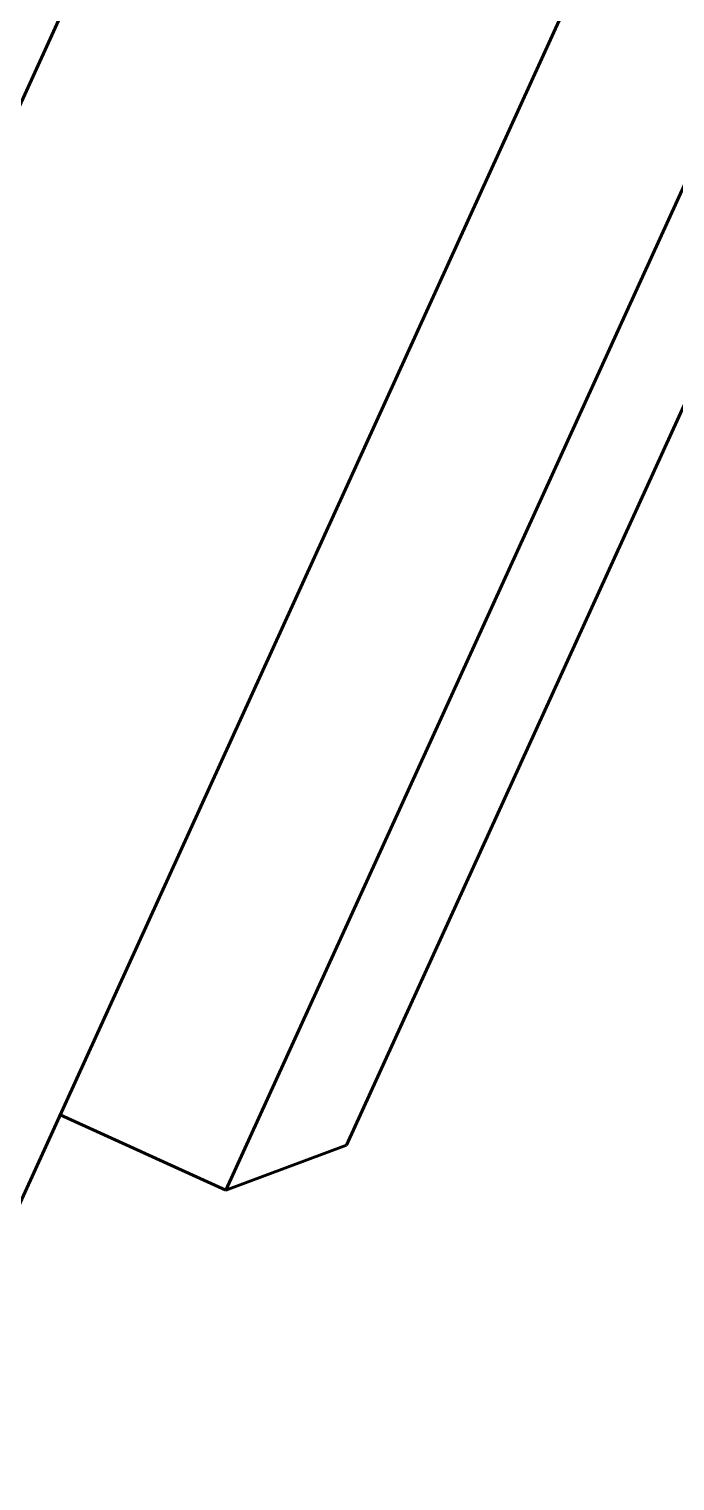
# Model space of a CAD drawing. Header units: millimetres. Extents: x 0 to 840, y 0 to 594.
# Drawn here: x 141.564 to 143.337, y 103.034 to 107.018 of the extents above; entities that cross this region are included whole.
import ezdxf

# ---------------------------------------------------------------- set-up
doc = ezdxf.new("R2010")
doc.units = ezdxf.units.MM
doc.linetypes.add('K5LT_BASIC', pattern=[0])
doc.layers.add('Системный слой', color=7, linetype='Continuous')

msp = doc.modelspace()

# ---------------------------------------------------------------- linework, layer by layer
at = {"layer": 'Системный слой', "color": 5, "linetype": 'K5LT_BASIC', "lineweight": 60, "true_color": 0x0000ff}
for p, q in [((138.3338, 99.78117), (145.59484, 115.7037)), ((139.47112, 99.26252), (146.73216, 115.18506)), ((142.10436, 103.83182), (145.00878, 110.20084)), ((142.43556, 103.95556), (145.13252, 109.86964)), ((142.10436, 103.83182), (141.64943, 104.03928)), ((142.43556, 103.95556), (142.10436, 103.83182))]:
    msp.add_line(p, q, dxfattribs=at)
for points, knots in [([(140.34278, 101.17395), (140.51167, 101.21743), (140.93558, 101.3405), (141.59892, 101.59017), (142.31917, 101.94127), (143.00344, 102.35817), (143.64574, 102.8372), (144.24046, 103.37418), (144.78237, 103.9644), (145.26675, 104.60269), (145.68933, 105.28346), (146.04643, 106.00075), (146.33492, 106.74828), (146.55227, 107.51951), (146.69657, 108.30768), (146.76657, 109.10588), (146.76165, 109.90713), (146.68185, 110.70442), (146.52787, 111.49075), (146.30107, 112.25925), (146.06477, 112.84983), (145.90599, 113.18254), (145.86051, 113.27363)], [0.989074842, 0.989074842, 0.989074842, 0.989074842, 0.989178867, 0.9893380013, 0.9894971356, 0.9896562699, 0.9898154042, 0.9899745385, 0.9901336728, 0.9902928071, 0.9904519414, 0.9906110757, 0.9907702101, 0.9909293444, 0.9910884787, 0.991247613, 0.9914067473, 0.9915658816, 0.9917250159, 0.9918841502, 0.9920432845, 0.9921040088, 0.9921040088, 0.9921040088, 0.9921040088]), ([(142.98014, 102.35755), (143.03821, 102.39657), (143.3154, 102.58783), (143.79159, 102.95974), (144.37421, 103.50981), (144.90286, 104.11194), (145.37292, 104.76084), (145.78026, 105.45085), (146.12131, 106.1759), (146.35857, 106.83391), (146.47393, 107.25031), (146.51339, 107.41064)], [0.9682905469, 0.9682905469, 0.9682905469, 0.9682905469, 0.9683322724, 0.9684914067, 0.9686505411, 0.9688096754, 0.9689688097, 0.969127944, 0.9692870783, 0.9694462126, 0.969544695, 0.969544695, 0.969544695, 0.969544695]), ([(142.3202, 101.95609), (142.34566, 101.97004), (142.60436, 102.11353), (143.08207, 102.41192), (143.71901, 102.89806), (144.30771, 103.44162), (144.84303, 104.03783), (145.23454, 104.56585), (145.44483, 104.89419), (145.50892, 104.99919)], [0.97881781994, 0.97881781994, 0.97881781994, 0.97881781994, 0.97883513686, 0.97899427116, 0.97915340547, 0.97931253978, 0.97947167409, 0.9796308084, 0.97970418509, 0.97970418509, 0.97970418509, 0.97970418509])]:
    msp.add_open_spline(points, degree=3, knots=knots, dxfattribs=at)

doc.saveas('drawing.dxf')
